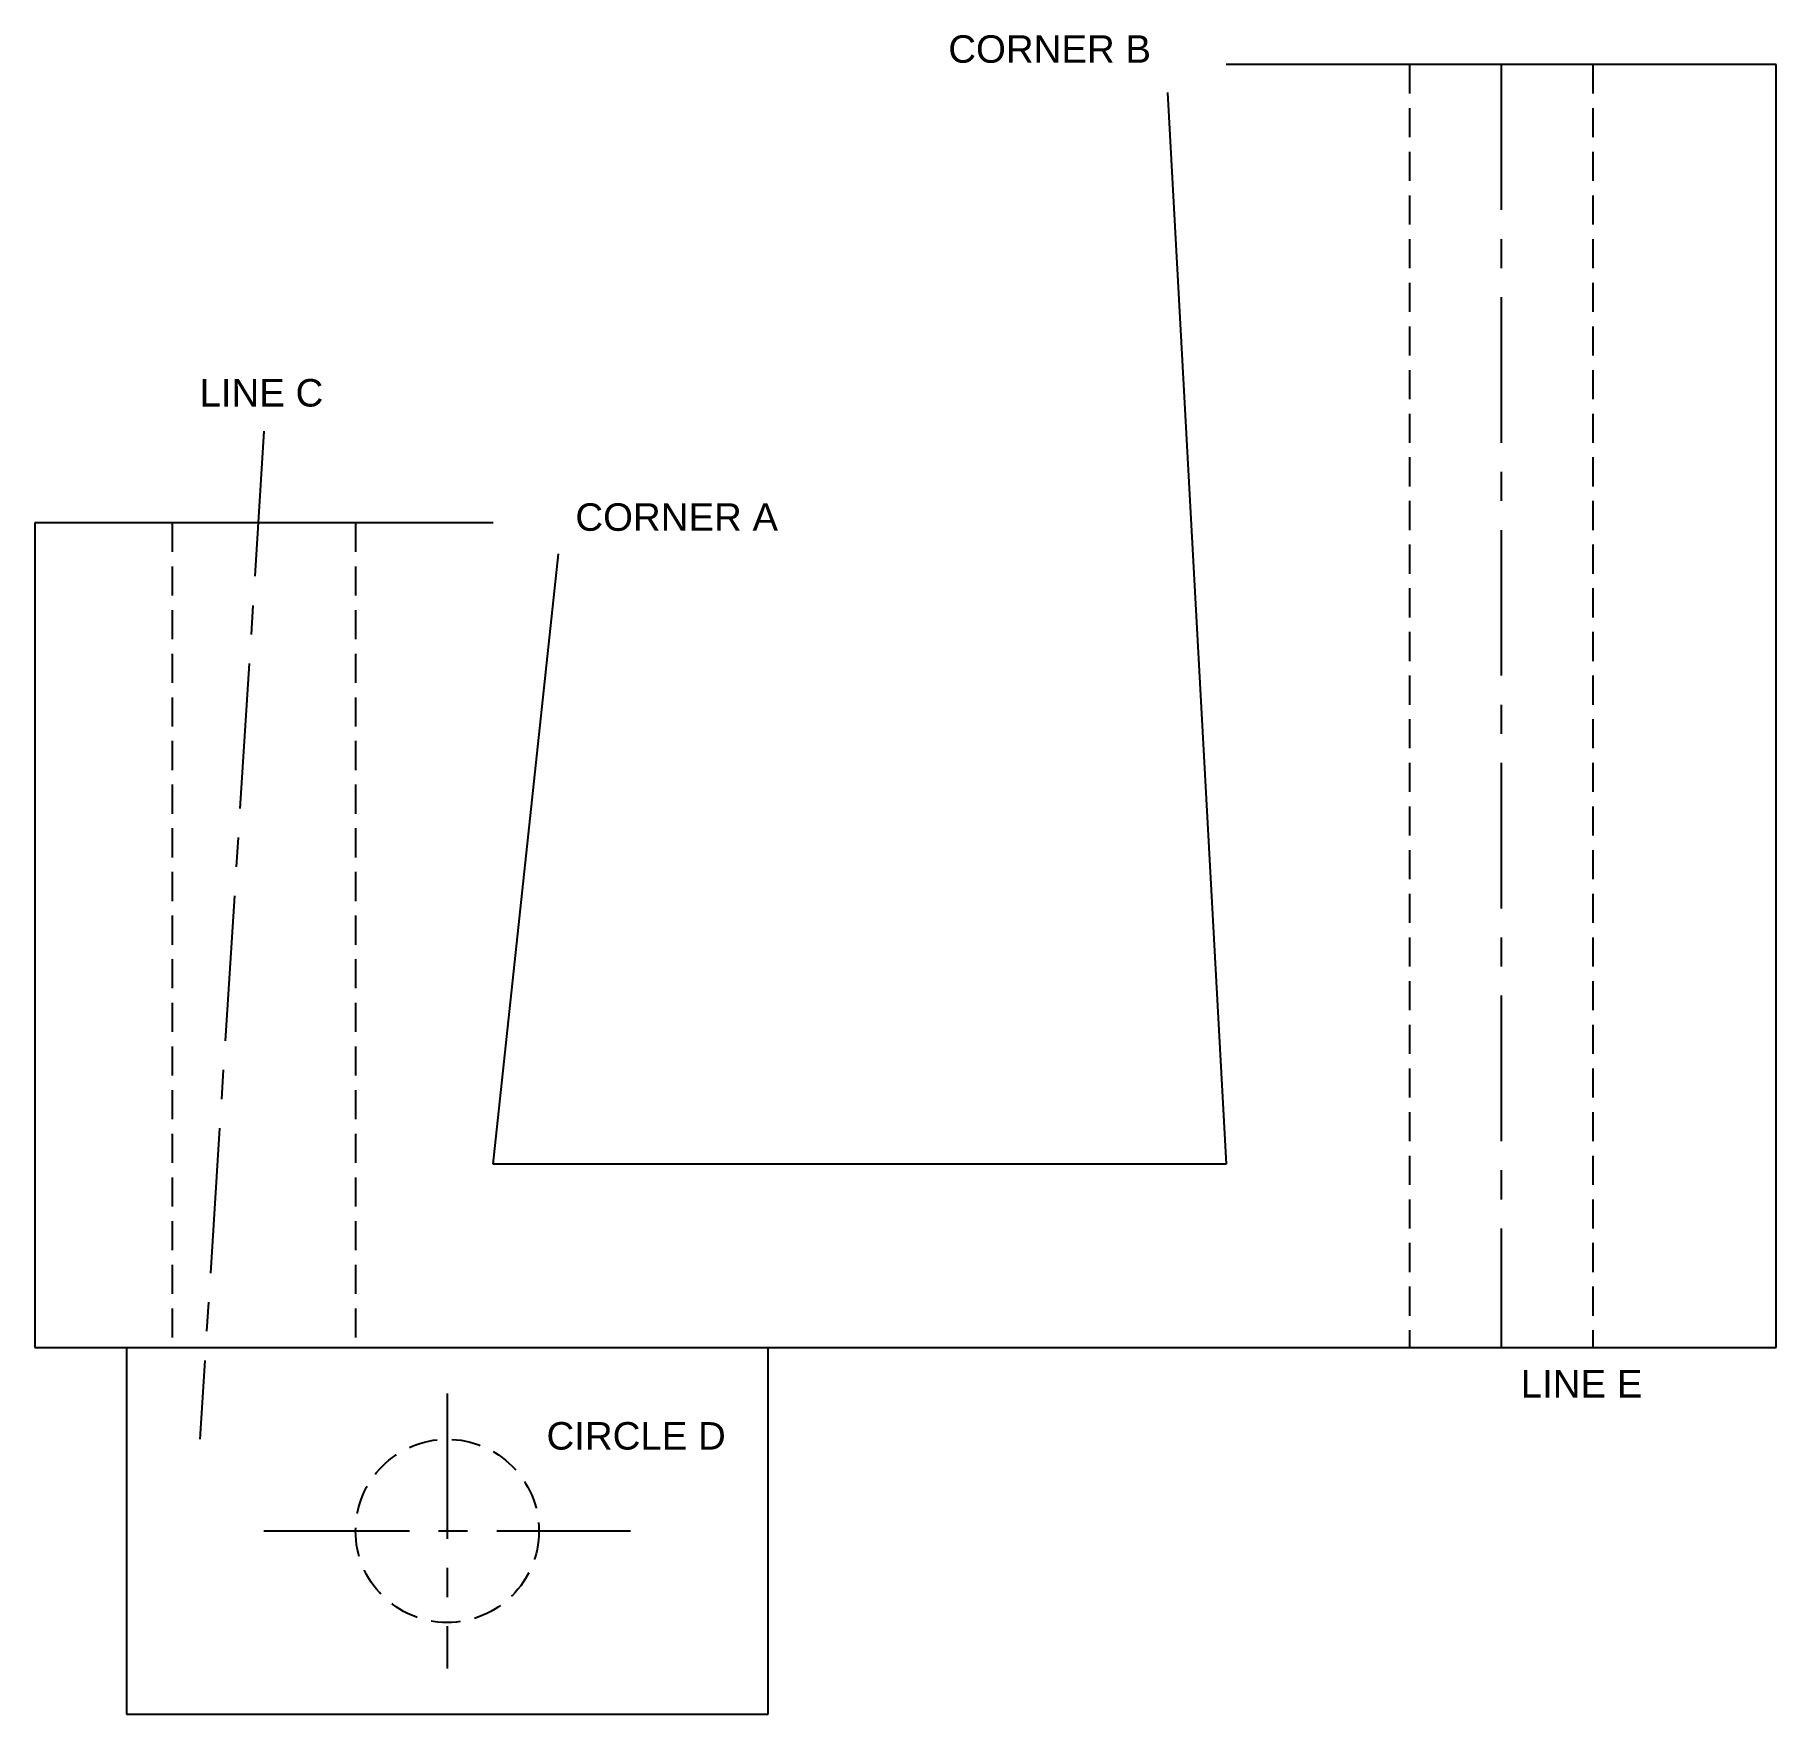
# Model space of a CAD drawing. Header units: millimetres. Extents: x 30 to 220, y 20 to 203.
import ezdxf

# ---------------------------------------------------------------- set-up
doc = ezdxf.new("R2010")
doc.units = ezdxf.units.MM
doc.header["$LTSCALE"] = 0.5
doc.linetypes.add('CENTER', pattern=[50.8, 31.75, -6.35, 6.35, -6.35])
doc.linetypes.add('HIDDEN', pattern=[9.525, 6.35, -3.175])
for name, color, linetype in [('Center', 7, 'CENTER'), ('Hidden', 5, 'HIDDEN'), ('Visible', 1, 'Continuous')]:
    doc.layers.add(name, color=color, linetype=linetype)
doc.styles.get("Standard").update_dxf_attribs({"font": 'ARIAL.TTF', "height": 3})

msp = doc.modelspace()

# ---------------------------------------------------------------- linework, layer by layer
at = {"layer": 'Center'}
for p, q in [((190, 200), (190, 60)), ((55, 160), (48, 50)), ((75, 55), (75, 25)), ((55, 40), (95, 40))]:
    msp.add_line(p, q, dxfattribs=at)
at = {"layer": 'Hidden'}
for p, q in [((180, 200), (180, 60)), ((200, 200), (200, 60)), ((45, 150), (45, 60)), ((65, 150), (65, 60))]:
    msp.add_line(p, q, dxfattribs=at)
msp.add_circle((75, 40), 10, dxfattribs=at)
at = {"layer": 'Visible'}
for p, q in [((220, 200), (160, 200)), ((220, 60), (220, 200)), ((153.6, 196.93), (160, 80)), ((30, 150), (30, 60)), ((80, 150), (30, 150)), ((80, 80), (87.15, 146.62)), ((160, 80), (80, 80)), ((30, 60), (220, 60)), ((40, 60), (40, 20)), ((110, 20), (110, 60)), ((40, 20), (110, 20))]:
    msp.add_line(p, q, dxfattribs=at)

# ---------------------------------------------------------------- texts
for s, p in [('CORNER B', (129.67, 200.19)), ('LINE C', (47.97, 162.68)), ('CORNER A', (88.98, 149.12)), ('LINE E', (192.13, 54.55)), ('CIRCLE D', (85.83, 48.87))]:
    msp.add_text(s, height=3).set_placement(p)

doc.saveas('drawing.dxf')
